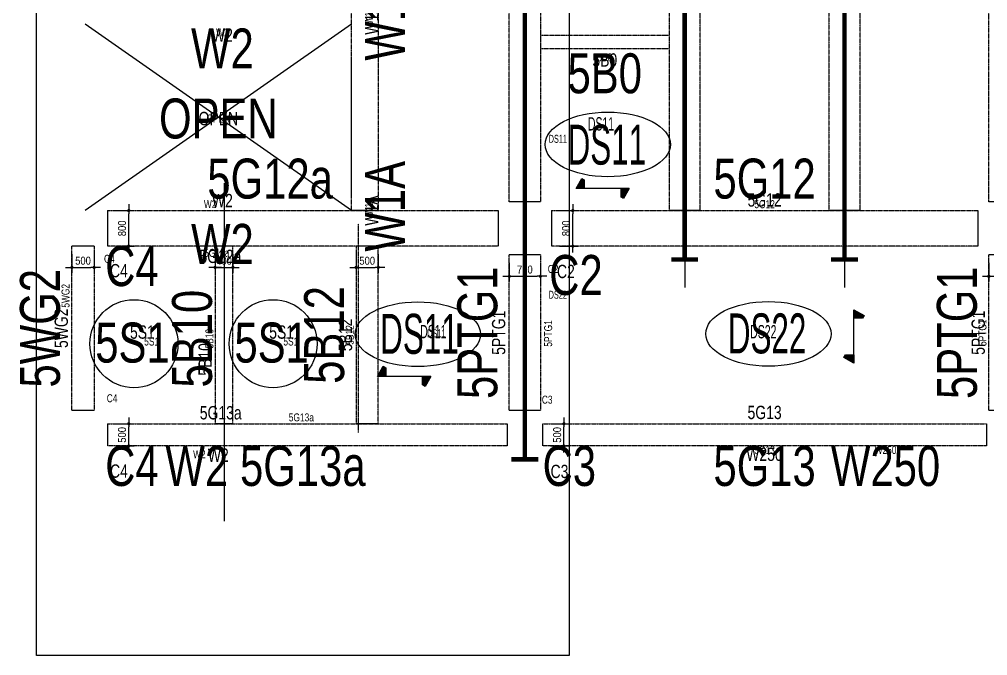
# Model space of a CAD drawing. Header units: millimetres. Extents: x 90970 to 179136, y 102485 to 153500.
# Drawn here: x 90970 to 112777, y 102485 to 116810 of the extents above; entities that cross this region are included whole.
import ezdxf
from ezdxf.enums import TextEntityAlignment as Align

# ---------------------------------------------------------------- set-up
doc = ezdxf.new("R2010")
doc.units = ezdxf.units.MM
doc.linetypes.add('HID', pattern=[2.3, 1.5, -0.8])
doc.linetypes.add('HIDDEN2', pattern=[0.1875, 0.125, -0.0625])
doc.layers.get('Defpoints').update_dxf_attribs({"color": 159})
for name, color, linetype in [('^DECK', 130, 'Continuous'), ('A-CEN', 1, 'Continuous'), ('A-OPEN', 1, 'Continuous'), ('A-TEXT-NOTE', 7, 'Continuous'), ('A-TEXT-NOTE @ 100', 7, 'Continuous'), ('A-TEXT-NOTE @ 300', 7, 'Continuous'), ('A-TEXT-NOTE @ 60', 7, 'Continuous'), ('BEAM-TEXT', 4, 'Continuous'), ('BEAM-TEXT @ 100', 4, 'Continuous'), ('BEAM-TEXT @ 300', 4, 'Continuous'), ('BEAM-TEXT @ 60', 4, 'Continuous'), ('COLUMN-TEXT', 2, 'Continuous'), ('COLUMN-TEXT @ 100', 2, 'Continuous'), ('COLUMN-TEXT @ 300', 2, 'Continuous'), ('COLUMN-TEXT @ 60', 2, 'Continuous'), ('DECK-PL', 4, 'Continuous'), ('DECK-SLAB', 4, 'Continuous'), ('DECK-SLAB @ 100', 4, 'Continuous'), ('DECK-SLAB @ 300', 4, 'Continuous'), ('DECK-SLAB @ 60', 4, 'Continuous'), ('GIRDER-TEXT', 7, 'Continuous'), ('GIRDER-TEXT @ 100', 7, 'Continuous'), ('GIRDER-TEXT @ 300', 7, 'Continuous'), ('GIRDER-TEXT @ 60', 7, 'Continuous'), ('PT', 251, 'Continuous'), ('TXT-SLAB', 6, 'Continuous'), ('TXT-SLAB @ 100', 6, 'Continuous'), ('TXT-SLAB @ 300', 6, 'Continuous'), ('TXT-SLAB @ 60', 6, 'Continuous'), ('WALL-TEXT', 6, 'Continuous'), ('WALL-TEXT @ 100', 6, 'Continuous'), ('WALL-TEXT @ 300', 6, 'Continuous'), ('WALL-TEXT @ 60', 6, 'Continuous'), ('보(beam)', 4, 'HID'), ('보(girder)', 7, 'HID'), ('슬래브라인', 7, 'Continuous')]:
    doc.layers.add(name, color=color, linetype=linetype)
doc.layers.add('NOPLOT', color=191, linetype='Continuous', plot=False)
doc.styles.add('Gdim', font='Dotum.ttf', dxfattribs={"width": 0.9})
doc.styles.add('Gtx', font='Dotum.ttf')
doc.dimstyles.new('Gdim200', dxfattribs={"dimscale": 200, "dimtxt": 3, "dimasz": 1.2, "dimexe": 2, "dimexo": 3, "dimgap": 1, "dimtad": 1, "dimdsep": 46, "dimlunit": 6, "dimtxsty": 'Gdim', "dimblk1": '_CIDOT', "dimblk2": '_CIDOT', "dimsah": 1, "dimcen": 2.5, "dimdle": 2, "dimclrd": 1, "dimclre": 1, "dimclrt": 3, "dimazin": 2, "dimtfac": 1, "dimtix": 1, "dimtmove": 2, "dimatfit": 3, "dimldrblk": '_CIDOT', "dimfxl": 0, "dimtolj": 1, "dimtzin": 0, "dimarcsym": 0})

# ---------------------------------------------------------------- blocks, each defined once
blk = doc.blocks.new('_CIDOT')
at = {"color": 0, "linetype": 'ByBlock'}
blk.add_line((2, 0), (-1, 0), dxfattribs=at)
at = {"color": 0, "linetype": 'ByBlock', "const_width": 0.5}
blk.add_lwpolyline([(-0.25, 0, 1), (0.25, 0, 1)], format="xyb", close=True, dxfattribs=at)
blk = doc.blocks.new('*D285')
at = {"layer": 'Defpoints', "color": 155, "lineweight": -2, "transparency": 16777216}
for p, q in [((-1725, 650), (-1305, 650)), ((-1425, 222), (-1425, 578)), ((-1725, 150), (-1305, 150))]:
    blk.add_line(p, q, dxfattribs=at)
at = {"layer": 'Defpoints', "color": 0, "transparency": 16777216}
for p in [(-1905, 650), (-1425, 650), (-1905, 150)]:
    blk.add_point(p, dxfattribs=at)
at = {"layer": 'Defpoints', "color": 155, "lineweight": -2, "transparency": 16777216, "xscale": 71.99999999999994, "yscale": 71.99999999999994, "zscale": 71.99999999999994}
for p, rotation in [((-1425, 650), 90), ((-1425, 150), 270)]:
    blk.add_blockref('_CIDOT', p, dxfattribs=dict(at, rotation=rotation))
at = {"layer": 'Defpoints', "color": 3, "transparency": 16777216, "insert": (-1576, 400), "char_height": 180, "attachment_point": 5, "rotation": 90, "style": 'Gdim'}
blk.add_mtext('\\A1;{\\C155;500}', dxfattribs=at)
blk = doc.blocks.new('*D305')
at = {"layer": 'Defpoints', "color": 155, "lineweight": -2, "transparency": 16777216}
for p, q in [((-1725, 800), (-1305, 800)), ((-1425, 72), (-1425, 728)), ((-1725, 0), (-1305, 0))]:
    blk.add_line(p, q, dxfattribs=at)
at = {"layer": 'Defpoints', "color": 0, "transparency": 16777216}
for p in [(-1905, 800), (-1425, 800), (-1905, 0)]:
    blk.add_point(p, dxfattribs=at)
at = {"layer": 'Defpoints', "color": 155, "lineweight": -2, "transparency": 16777216, "xscale": 71.99999999999994, "yscale": 71.99999999999994, "zscale": 71.99999999999994}
for p, rotation in [((-1425, 800), 90), ((-1425, 0), 270)]:
    blk.add_blockref('_CIDOT', p, dxfattribs=dict(at, rotation=rotation))
at = {"layer": 'Defpoints', "color": 3, "transparency": 16777216, "insert": (-1576, 400), "char_height": 180, "attachment_point": 5, "rotation": 90, "style": 'Gdim'}
blk.add_mtext('\\A1;{\\C155;800}', dxfattribs=at)
blk = doc.blocks.new('*D315')
at = {"layer": 'Defpoints', "color": 155, "lineweight": -2, "transparency": 16777216}
for p, q in [((-1725, 800), (-1305, 800)), ((-1425, 72), (-1425, 728)), ((-1725, 0), (-1305, 0))]:
    blk.add_line(p, q, dxfattribs=at)
at = {"layer": 'Defpoints', "color": 0, "transparency": 16777216}
for p in [(-1905, 800), (-1425, 800), (-1905, 0)]:
    blk.add_point(p, dxfattribs=at)
at = {"layer": 'Defpoints', "color": 155, "lineweight": -2, "transparency": 16777216, "xscale": 71.99999999999994, "yscale": 71.99999999999994, "zscale": 71.99999999999994}
for p, rotation in [((-1425, 800), 90), ((-1425, 0), 270)]:
    blk.add_blockref('_CIDOT', p, dxfattribs=dict(at, rotation=rotation))
at = {"layer": 'Defpoints', "color": 3, "transparency": 16777216, "insert": (-1576, 400), "char_height": 180, "attachment_point": 5, "rotation": 90, "style": 'Gdim'}
blk.add_mtext('\\A1;{\\C155;800}', dxfattribs=at)
blk = doc.blocks.new('*D301')
at = {"layer": 'Defpoints', "color": 155, "lineweight": -2, "transparency": 16777216}
for p, q in [((-1725, 650), (-1305, 650)), ((-1425, 222), (-1425, 578)), ((-1725, 150), (-1305, 150))]:
    blk.add_line(p, q, dxfattribs=at)
at = {"layer": 'Defpoints', "color": 0, "transparency": 16777216}
for p in [(-1905, 650), (-1425, 650), (-1905, 150)]:
    blk.add_point(p, dxfattribs=at)
at = {"layer": 'Defpoints', "color": 155, "lineweight": -2, "transparency": 16777216, "xscale": 71.99999999999994, "yscale": 71.99999999999994, "zscale": 71.99999999999994}
for p, rotation in [((-1425, 650), 90), ((-1425, 150), 270)]:
    blk.add_blockref('_CIDOT', p, dxfattribs=dict(at, rotation=rotation))
at = {"layer": 'Defpoints', "color": 3, "transparency": 16777216, "insert": (-1576, 400), "char_height": 180, "attachment_point": 5, "rotation": 90, "style": 'Gdim'}
blk.add_mtext('\\A1;{\\C155;500}', dxfattribs=at)
blk = doc.blocks.new('*D303')
at = {"layer": 'Defpoints', "color": 155, "lineweight": -2, "transparency": 16777216}
for p, q in [((-1725, 650), (-1305, 650)), ((-1425, 222), (-1425, 578)), ((-1725, 150), (-1305, 150))]:
    blk.add_line(p, q, dxfattribs=at)
at = {"layer": 'Defpoints', "color": 0, "transparency": 16777216}
for p in [(-1905, 650), (-1425, 650), (-1905, 150)]:
    blk.add_point(p, dxfattribs=at)
at = {"layer": 'Defpoints', "color": 155, "lineweight": -2, "transparency": 16777216, "xscale": 71.99999999999994, "yscale": 71.99999999999994, "zscale": 71.99999999999994}
for p, rotation in [((-1425, 650), 90), ((-1425, 150), 270)]:
    blk.add_blockref('_CIDOT', p, dxfattribs=dict(at, rotation=rotation))
at = {"layer": 'Defpoints', "color": 3, "transparency": 16777216, "insert": (-1576, 400), "char_height": 180, "attachment_point": 5, "rotation": 90, "style": 'Gdim'}
blk.add_mtext('\\A1;{\\C155;500}', dxfattribs=at)
blk = doc.blocks.new('*D321')
at = {"layer": 'Defpoints', "color": 155, "lineweight": -2, "transparency": 16777216}
for p, q in [((-2025, 700), (-1605, 700)), ((-1725, 172), (-1725, 628)), ((-2025, 100), (-1605, 100))]:
    blk.add_line(p, q, dxfattribs=at)
at = {"layer": 'Defpoints', "color": 0, "transparency": 16777216}
for p in [(-2205, 700), (-1725, 700), (-2205, 100)]:
    blk.add_point(p, dxfattribs=at)
at = {"layer": 'Defpoints', "color": 155, "lineweight": -2, "transparency": 16777216, "xscale": 71.99999999999994, "yscale": 71.99999999999994, "zscale": 71.99999999999994}
for p, rotation in [((-1725, 700), 90), ((-1725, 100), 270)]:
    blk.add_blockref('_CIDOT', p, dxfattribs=dict(at, rotation=rotation))
at = {"layer": 'Defpoints', "color": 3, "transparency": 16777216, "insert": (-1876, 400), "char_height": 180, "attachment_point": 5, "rotation": 90, "style": 'Gdim'}
blk.add_mtext('\\A1;{\\C155;600}', dxfattribs=at)
blk = doc.blocks.new('*U1025')
at = {"layer": 'COLUMN-TEXT @ 100', "color": 3, "style": 'Gtx', "width": 0.8}
blk.add_text('C3', height=300, dxfattribs=at).set_placement((102934, 106782), align=Align.TOP_LEFT)
at = {"layer": 'COLUMN-TEXT @ 300', "color": 3, "style": 'Gtx', "width": 0.8}
blk.add_text('C3', height=900, dxfattribs=at).set_placement((102754, 107205), align=Align.TOP_LEFT)
at = {"layer": 'COLUMN-TEXT @ 60', "color": 3, "style": 'Gtx', "width": 0.8}
blk.add_text('C3', height=180, dxfattribs=at).set_placement((102737, 108338), align=Align.TOP_LEFT)
blk = doc.blocks.new('*U1045')
at = {"layer": 'GIRDER-TEXT @ 100', "style": 'Gtx', "width": 0.8}
blk.add_text('5G12', height=300, dxfattribs=at).set_placement((107754, 112505), align=Align.BOTTOM_CENTER)
at = {"layer": 'GIRDER-TEXT @ 300', "style": 'Gtx', "width": 0.8}
blk.add_text('5G12', height=900, dxfattribs=at).set_placement((107754, 112505), align=Align.BOTTOM_CENTER)
at = {"layer": 'GIRDER-TEXT @ 60', "style": 'Gtx', "width": 0.8}
blk.add_text('5G12', height=180, dxfattribs=at).set_placement((107754, 112505), align=Align.BOTTOM_CENTER)
blk = doc.blocks.new('*U1052')
at = {"layer": 'GIRDER-TEXT @ 100', "style": 'Gtx', "width": 0.8}
blk.add_text('5G12a', height=300, dxfattribs=at).set_placement((95498, 111235), align=Align.BOTTOM_CENTER)
at = {"layer": 'GIRDER-TEXT @ 300', "style": 'Gtx', "width": 0.8}
blk.add_text('5G12a', height=900, dxfattribs=at).set_placement((96618, 112505), align=Align.BOTTOM_CENTER)
at = {"layer": 'GIRDER-TEXT @ 60', "style": 'Gtx', "width": 0.8}
blk.add_text('5G12a', height=180, dxfattribs=at).set_placement((95415, 111410), align=Align.BOTTOM_CENTER)
blk = doc.blocks.new('*U1069')
at = {"layer": 'GIRDER-TEXT @ 100', "style": 'Gtx', "width": 0.8}
blk.add_text('5G13', height=300, dxfattribs=at).set_placement((107754, 108110), align=Align.TOP_CENTER)
at = {"layer": 'GIRDER-TEXT @ 300', "style": 'Gtx', "width": 0.8}
blk.add_text('5G13', height=900, dxfattribs=at).set_placement((107754, 107205), align=Align.TOP_CENTER)
at = {"layer": 'GIRDER-TEXT @ 60', "style": 'Gtx', "width": 0.8}
blk.add_text('5G13', height=180, dxfattribs=at).set_placement((107754, 107205), align=Align.TOP_CENTER)
blk = doc.blocks.new('*U1076')
at = {"layer": 'GIRDER-TEXT @ 100', "style": 'Gtx', "width": 0.8}
blk.add_text('5G13a', height=300, dxfattribs=at).set_placement((95505, 108103), align=Align.TOP_CENTER)
at = {"layer": 'GIRDER-TEXT @ 300', "style": 'Gtx', "width": 0.8}
blk.add_text('5G13a', height=900, dxfattribs=at).set_placement((97354, 107205), align=Align.TOP_CENTER)
at = {"layer": 'GIRDER-TEXT @ 60', "style": 'Gtx', "width": 0.8}
blk.add_text('5G13a', height=180, dxfattribs=at).set_placement((97321, 107939), align=Align.TOP_CENTER)
blk = doc.blocks.new('*U1094')
at = {"layer": 'GIRDER-TEXT @ 100', "style": 'Gtx', "width": 0.8}
blk.add_text('5WG2', height=300, rotation=90, dxfattribs=at).set_placement((92154, 109855), align=Align.BOTTOM_CENTER)
at = {"layer": 'GIRDER-TEXT @ 300', "style": 'Gtx', "width": 0.8}
blk.add_text('5WG2', height=900, rotation=90, dxfattribs=at).set_placement((92154, 109855), align=Align.BOTTOM_CENTER)
at = {"layer": 'GIRDER-TEXT @ 60', "style": 'Gtx', "width": 0.8}
blk.add_text('5WG2', height=180, rotation=90, dxfattribs=at).set_placement((92154, 110586), align=Align.BOTTOM_CENTER)
blk = doc.blocks.new('*D281')
at = {"layer": 'Defpoints', "color": 155, "lineweight": -2, "transparency": 16777216}
for p, q in [((-888, 650), (-468, 650)), ((-588, 22), (-588, 578)), ((-888, -50), (-468, -50))]:
    blk.add_line(p, q, dxfattribs=at)
at = {"layer": 'Defpoints', "color": 0, "transparency": 16777216}
for p in [(-1068, 650), (-588, 650), (-1068, -50)]:
    blk.add_point(p, dxfattribs=at)
at = {"layer": 'Defpoints', "color": 155, "lineweight": -2, "transparency": 16777216, "xscale": 71.99999999999994, "yscale": 71.99999999999994, "zscale": 71.99999999999994}
for p, rotation in [((-588, 650), 90), ((-588, -50), 270)]:
    blk.add_blockref('_CIDOT', p, dxfattribs=dict(at, rotation=rotation))
at = {"layer": 'Defpoints', "color": 3, "transparency": 16777216, "insert": (-738, 300), "char_height": 180, "attachment_point": 5, "rotation": 90, "style": 'Gdim'}
blk.add_mtext('\\A1;{\\C155;700}', dxfattribs=at)
blk = doc.blocks.new('*D271')
at = {"layer": 'Defpoints', "color": 155, "lineweight": -2, "transparency": 16777216}
for p, q in [((-888, 550), (-468, 550)), ((-588, 122), (-588, 478)), ((-888, 50), (-468, 50))]:
    blk.add_line(p, q, dxfattribs=at)
at = {"layer": 'Defpoints', "color": 0, "transparency": 16777216}
for p in [(-1068, 550), (-588, 550), (-1068, 50)]:
    blk.add_point(p, dxfattribs=at)
at = {"layer": 'Defpoints', "color": 155, "lineweight": -2, "transparency": 16777216, "xscale": 71.99999999999994, "yscale": 71.99999999999994, "zscale": 71.99999999999994}
for p, rotation in [((-588, 550), 90), ((-588, 50), 270)]:
    blk.add_blockref('_CIDOT', p, dxfattribs=dict(at, rotation=rotation))
at = {"layer": 'Defpoints', "color": 3, "transparency": 16777216, "insert": (-738, 300), "char_height": 180, "attachment_point": 5, "rotation": 90, "style": 'Gdim'}
blk.add_mtext('\\A1;{\\C155;500}', dxfattribs=at)
blk = doc.blocks.new('*U1114')
at = {"layer": 'BEAM-TEXT @ 100', "style": 'Gtx', "width": 0.8}
blk.add_text('5B12', height=300, rotation=90, dxfattribs=at).set_placement((98554, 109705), align=Align.BOTTOM_CENTER)
at = {"layer": 'BEAM-TEXT @ 300', "style": 'Gtx', "width": 0.8}
blk.add_text('5B12', height=900, rotation=90, dxfattribs=at).set_placement((98554, 109705), align=Align.BOTTOM_CENTER)
at = {"layer": 'BEAM-TEXT @ 60', "style": 'Gtx', "width": 0.8}
blk.add_text('5B12', height=180, rotation=90, dxfattribs=at).set_placement((98554, 109705), align=Align.BOTTOM_CENTER)
blk = doc.blocks.new('*U1124')
at = {"layer": 'WALL-TEXT @ 100', "style": 'Gtx', "width": 0.8}
blk.add_text('W2', height=300, dxfattribs=at).set_placement((95450, 107148, 0), align=Align.TOP_CENTER)
at = {"layer": 'WALL-TEXT @ 300', "style": 'Gtx', "width": 0.8}
blk.add_text('W2', height=900, dxfattribs=at).set_placement((94967, 107205, 0), align=Align.TOP_CENTER)
at = {"layer": 'WALL-TEXT @ 60', "style": 'Gtx', "width": 0.8}
blk.add_text('W2', height=180, dxfattribs=at).set_placement((95024, 107108, 0), align=Align.TOP_CENTER)
blk = doc.blocks.new('*U1125')
at = {"layer": 'WALL-TEXT @ 100', "style": 'Gtx', "width": 0.8}
blk.add_text('W2', height=300, dxfattribs=at).set_placement((95543, 116605, 0), align=Align.TOP_CENTER)
at = {"layer": 'WALL-TEXT @ 300', "style": 'Gtx', "width": 0.8}
blk.add_text('W2', height=900, dxfattribs=at).set_placement((95543, 116605, 0), align=Align.TOP_CENTER)
at = {"layer": 'WALL-TEXT @ 60', "style": 'Gtx', "width": 0.8}
blk.add_text('W2', height=180, dxfattribs=at).set_placement((95543, 116605, 0), align=Align.TOP_CENTER)
blk = doc.blocks.new('*U1130')
at = {"layer": 'WALL-TEXT @ 100', "style": 'Gtx', "width": 0.8}
blk.add_text('W1A', height=300, rotation=90, dxfattribs=at).set_placement((98754, 116805, 0), align=Align.TOP_CENTER)
at = {"layer": 'WALL-TEXT @ 300', "style": 'Gtx', "width": 0.8}
blk.add_text('W1A', height=900, rotation=90, dxfattribs=at).set_placement((98754, 116901, 0), align=Align.TOP_CENTER)
at = {"layer": 'WALL-TEXT @ 60', "style": 'Gtx', "width": 0.8}
blk.add_text('W1A', height=180, rotation=90, dxfattribs=at).set_placement((98754, 116901, 0), align=Align.TOP_CENTER)
blk = doc.blocks.new('*U1131')
at = {"layer": 'WALL-TEXT @ 100', "style": 'Gtx', "width": 0.8}
blk.add_text('W2', height=300, dxfattribs=at).set_placement((95543, 112881, 0), align=Align.TOP_CENTER)
at = {"layer": 'WALL-TEXT @ 300', "style": 'Gtx', "width": 0.8}
blk.add_text('W2', height=900, dxfattribs=at).set_placement((95543, 112205, 0), align=Align.TOP_CENTER)
at = {"layer": 'WALL-TEXT @ 60', "style": 'Gtx', "width": 0.8}
blk.add_text('W2', height=180, dxfattribs=at).set_placement((95267, 112742, 0), align=Align.TOP_CENTER)
blk = doc.blocks.new('*D275')
at = {"layer": 'Defpoints', "color": 155, "lineweight": -2, "transparency": 16777216}
for p, q in [((-1725, 750), (-1305, 750)), ((-1425, 122), (-1425, 678)), ((-1725, 50), (-1305, 50))]:
    blk.add_line(p, q, dxfattribs=at)
at = {"layer": 'Defpoints', "color": 0, "transparency": 16777216}
for p in [(-1905, 750), (-1425, 750), (-1905, 50)]:
    blk.add_point(p, dxfattribs=at)
at = {"layer": 'Defpoints', "color": 155, "lineweight": -2, "transparency": 16777216, "xscale": 71.99999999999994, "yscale": 71.99999999999994, "zscale": 71.99999999999994}
for p, rotation in [((-1425, 750), 90), ((-1425, 50), 270)]:
    blk.add_blockref('_CIDOT', p, dxfattribs=dict(at, rotation=rotation))
at = {"layer": 'Defpoints', "color": 3, "transparency": 16777216, "insert": (-1576, 400), "char_height": 180, "attachment_point": 5, "rotation": 90, "style": 'Gdim'}
blk.add_mtext('\\A1;{\\C155;700}', dxfattribs=at)
blk = doc.blocks.new('*D277')
at = {"layer": 'Defpoints', "color": 155, "lineweight": -2, "transparency": 16777216}
for p, q in [((-1675, 750), (-1255, 750)), ((-1375, 122), (-1375, 678)), ((-1675, 50), (-1255, 50))]:
    blk.add_line(p, q, dxfattribs=at)
at = {"layer": 'Defpoints', "color": 0, "transparency": 16777216}
for p in [(-1855, 750), (-1375, 750), (-1855, 50)]:
    blk.add_point(p, dxfattribs=at)
at = {"layer": 'Defpoints', "color": 155, "lineweight": -2, "transparency": 16777216, "xscale": 71.99999999999994, "yscale": 71.99999999999994, "zscale": 71.99999999999994}
for p, rotation in [((-1375, 750), 90), ((-1375, 50), 270)]:
    blk.add_blockref('_CIDOT', p, dxfattribs=dict(at, rotation=rotation))
at = {"layer": 'Defpoints', "color": 3, "transparency": 16777216, "insert": (-1526, 400), "char_height": 180, "attachment_point": 5, "rotation": 90, "style": 'Gdim'}
blk.add_mtext('\\A1;{\\C155;700}', dxfattribs=at)
blk = doc.blocks.new('*D283')
at = {"layer": 'Defpoints', "color": 155, "lineweight": -2, "transparency": 16777216}
for p, q in [((-1825, 750), (-1405, 750)), ((-1525, 122), (-1525, 678)), ((-1825, 50), (-1405, 50))]:
    blk.add_line(p, q, dxfattribs=at)
at = {"layer": 'Defpoints', "color": 0, "transparency": 16777216}
for p in [(-2005, 750), (-1525, 750), (-2005, 50)]:
    blk.add_point(p, dxfattribs=at)
at = {"layer": 'Defpoints', "color": 155, "lineweight": -2, "transparency": 16777216, "xscale": 71.99999999999994, "yscale": 71.99999999999994, "zscale": 71.99999999999994}
for p, rotation in [((-1525, 750), 90), ((-1525, 50), 270)]:
    blk.add_blockref('_CIDOT', p, dxfattribs=dict(at, rotation=rotation))
at = {"layer": 'Defpoints', "color": 3, "transparency": 16777216, "insert": (-1676, 400), "char_height": 180, "attachment_point": 5, "rotation": 90, "style": 'Gdim'}
blk.add_mtext('\\A1;{\\C155;700}', dxfattribs=at)
blk = doc.blocks.new('*U1163')
at = {"layer": 'GIRDER-TEXT @ 100', "style": 'Gtx', "width": 0.8}
blk.add_text('5PTG1', height=300, rotation=90, dxfattribs=at).set_placement((112804, 109755), align=Align.BOTTOM_CENTER)
at = {"layer": 'GIRDER-TEXT @ 300', "style": 'Gtx', "width": 0.8}
blk.add_text('5PTG1', height=900, rotation=90, dxfattribs=at).set_placement((112804, 109755), align=Align.BOTTOM_CENTER)
at = {"layer": 'GIRDER-TEXT @ 60', "style": 'Gtx', "width": 0.8}
blk.add_text('5PTG1', height=180, rotation=90, dxfattribs=at).set_placement((112804, 109755), align=Align.BOTTOM_CENTER)
blk = doc.blocks.new('*U1164')
at = {"layer": 'GIRDER-TEXT @ 100', "style": 'Gtx', "width": 0.8}
blk.add_text('5PTG1', height=300, rotation=90, dxfattribs=at).set_placement((102004, 109755), align=Align.BOTTOM_CENTER)
at = {"layer": 'GIRDER-TEXT @ 300', "style": 'Gtx', "width": 0.8}
blk.add_text('5PTG1', height=900, rotation=90, dxfattribs=at).set_placement((102004, 109755), align=Align.BOTTOM_CENTER)
at = {"layer": 'GIRDER-TEXT @ 60', "style": 'Gtx', "width": 0.8}
blk.add_text('5PTG1', height=180, rotation=90, dxfattribs=at).set_placement((103023, 109739), align=Align.BOTTOM_CENTER)
blk = doc.blocks.new('*U1191')
at = {"layer": 'WALL-TEXT @ 100', "style": 'Gtx', "width": 0.8}
blk.add_text('W250', height=300, dxfattribs=at).set_placement((107751, 107169, 0), align=Align.TOP_CENTER)
at = {"layer": 'WALL-TEXT @ 300', "style": 'Gtx', "width": 0.8}
blk.add_text('W250', height=900, dxfattribs=at).set_placement((110478, 107205, 0), align=Align.TOP_CENTER)
at = {"layer": 'WALL-TEXT @ 60', "style": 'Gtx', "width": 0.8}
blk.add_text('W250', height=180, dxfattribs=at).set_placement((110478, 107205, 0), align=Align.TOP_CENTER)
blk = doc.blocks.new('*U1210')
at = {"layer": 'BEAM-TEXT @ 100', "style": 'Gtx', "width": 0.8}
blk.add_text('5B0', height=300, dxfattribs=at).set_placement((104154, 116046), align=Align.TOP_CENTER)
at = {"layer": 'BEAM-TEXT @ 300', "style": 'Gtx', "width": 0.8}
blk.add_text('5B0', height=900, dxfattribs=at).set_placement((104154, 116046), align=Align.TOP_CENTER)
at = {"layer": 'BEAM-TEXT @ 60', "style": 'Gtx', "width": 0.8}
blk.add_text('5B0', height=180, dxfattribs=at).set_placement((104154, 116046), align=Align.TOP_CENTER)
blk = doc.blocks.new('*U1237')
at = {"layer": 'COLUMN-TEXT @ 100', "color": 3, "style": 'Gtx', "width": 0.8}
blk.add_text('C2', height=300, dxfattribs=at).set_placement((103078, 111284), align=Align.TOP_LEFT)
at = {"layer": 'COLUMN-TEXT @ 300', "color": 3, "style": 'Gtx', "width": 0.8}
blk.add_text('C2', height=900, dxfattribs=at).set_placement((102904, 111505), align=Align.TOP_LEFT)
at = {"layer": 'COLUMN-TEXT @ 60', "color": 3, "style": 'Gtx', "width": 0.8}
blk.add_text('C2', height=180, dxfattribs=at).set_placement((102870, 111281), align=Align.TOP_LEFT)
blk = doc.blocks.new('*U1238')
at = {"layer": 'COLUMN-TEXT @ 100', "color": 3, "style": 'Gtx', "width": 0.8}
blk.add_text('C4', height=300, dxfattribs=at).set_placement((93012, 111302), align=Align.TOP_LEFT)
at = {"layer": 'COLUMN-TEXT @ 300', "color": 3, "style": 'Gtx', "width": 0.8}
blk.add_text('C4', height=900, dxfattribs=at).set_placement((92904, 111705), align=Align.TOP_LEFT)
at = {"layer": 'COLUMN-TEXT @ 60', "color": 3, "style": 'Gtx', "width": 0.8}
blk.add_text('C4', height=180, dxfattribs=at).set_placement((92876, 111510), align=Align.TOP_LEFT)
blk = doc.blocks.new('*U1239')
at = {"layer": 'COLUMN-TEXT @ 100', "color": 3, "style": 'Gtx', "width": 0.8}
blk.add_text('C4', height=300, dxfattribs=at).set_placement((93013, 106790), align=Align.TOP_LEFT)
at = {"layer": 'COLUMN-TEXT @ 300', "color": 3, "style": 'Gtx', "width": 0.8}
blk.add_text('C4', height=900, dxfattribs=at).set_placement((92904, 107205), align=Align.TOP_LEFT)
at = {"layer": 'COLUMN-TEXT @ 60', "color": 3, "style": 'Gtx', "width": 0.8}
blk.add_text('C4', height=180, dxfattribs=at).set_placement((92938, 108370), align=Align.TOP_LEFT)
blk = doc.blocks.new('*U1247')
at = {"layer": 'WALL-TEXT @ 100', "style": 'Gtx', "width": 0.8}
blk.add_text('W1A', height=300, rotation=90, dxfattribs=at).set_placement((98754, 112505, 0), align=Align.TOP_CENTER)
at = {"layer": 'WALL-TEXT @ 300', "style": 'Gtx', "width": 0.8}
blk.add_text('W1A', height=900, rotation=90, dxfattribs=at).set_placement((98754, 112601, 0), align=Align.TOP_CENTER)
at = {"layer": 'WALL-TEXT @ 60', "style": 'Gtx', "width": 0.8}
blk.add_text('W1A', height=180, rotation=90, dxfattribs=at).set_placement((98754, 112601, 0), align=Align.TOP_CENTER)
blk = doc.blocks.new('*U1266')
at = {"layer": 'TXT-SLAB @ 100', "style": 'Gtx', "width": 0.8}
blk.add_text('5S1', height=300, dxfattribs=at).set_placement((96597, 109620))
at = {"layer": 'TXT-SLAB @ 300', "style": 'Gtx', "width": 0.8}
blk.add_text('5S1', height=900, dxfattribs=at).set_placement((95814, 109083))
at = {"layer": 'TXT-SLAB @ 60', "style": 'Gtx', "width": 0.8}
blk.add_text('5S1', height=180, dxfattribs=at).set_placement((96916, 109467))
blk = doc.blocks.new('*U1279')
at = {"layer": 'DECK-SLAB @ 100', "style": 'Gtx', "width": 0.6}
blk.add_text('DS11', height=300, dxfattribs=at).set_placement((99998, 109630, 0))
at = {"layer": 'DECK-SLAB @ 300', "style": 'Gtx', "width": 0.6}
blk.add_text('DS11', height=900, dxfattribs=at).set_placement((99098, 109280, 0))
at = {"layer": 'DECK-SLAB @ 60', "style": 'Gtx', "width": 0.6}
blk.add_text('DS11', height=180, dxfattribs=at).set_placement((100155, 109652, 0))
blk = doc.blocks.new('*U1280')
at = {"layer": 'DECK-SLAB @ 100', "style": 'Gtx', "width": 0.6}
blk.add_text('DS11', height=300, dxfattribs=at).set_placement((103775, 114308, 0))
at = {"layer": 'DECK-SLAB @ 300', "style": 'Gtx', "width": 0.6}
blk.add_text('DS11', height=900, dxfattribs=at).set_placement((103318, 113540, 0))
at = {"layer": 'DECK-SLAB @ 60', "style": 'Gtx', "width": 0.6}
blk.add_text('DS11', height=180, dxfattribs=at).set_placement((102891, 114031, 0))
blk = doc.blocks.new('*U1324')
at = {"layer": 'DECK-SLAB @ 100', "style": 'Gtx', "width": 0.6}
blk.add_text('DS22', height=300, dxfattribs=at).set_placement((107431, 109628, 0))
at = {"layer": 'DECK-SLAB @ 300', "style": 'Gtx', "width": 0.6}
blk.add_text('DS22', height=900, dxfattribs=at).set_placement((106926, 109290, 0))
at = {"layer": 'DECK-SLAB @ 60', "style": 'Gtx', "width": 0.6}
blk.add_text('DS22', height=180, dxfattribs=at).set_placement((102890, 110521, 0))
blk = doc.blocks.new('*U1336')
at = {"layer": 'A-TEXT-NOTE @ 100', "style": 'Gtx', "width": 0.8}
blk.add_text('OPEN', height=300, dxfattribs=at).set_placement((95451, 114578), align=Align.MIDDLE_CENTER)
at = {"layer": 'A-TEXT-NOTE @ 300', "style": 'Gtx', "width": 0.8}
blk.add_text('OPEN', height=900, dxfattribs=at).set_placement((95451, 114578), align=Align.MIDDLE_CENTER)
at = {"layer": 'A-TEXT-NOTE @ 60', "style": 'Gtx', "width": 0.8}
blk.add_text('OPEN', height=180, dxfattribs=at).set_placement((95451, 114578), align=Align.MIDDLE_CENTER)
blk = doc.blocks.new('A$C58C40D4B')
at = {"layer": 'DECK-PL'}
for points in [[(600, 2), (471, 228), (415, 196), (415, 2)], [(-600, 2), (-471, -223), (-415, -192), (-415, 2)]]:
    blk.add_hatch(color=256, dxfattribs=at).paths.add_polyline_path(points)
blk.add_line((-600, 2), (600, 2), dxfattribs=at)
for points in [[(600, 2), (471, 228), (415, 196), (415, 2), (415, 2), (471, 2), (600, 2)], [(-600, 2), (-471, -223), (-415, -192), (-415, 2), (-415, 2), (-471, 2), (-600, 2)]]:
    blk.add_lwpolyline(points, dxfattribs=at)
blk = doc.blocks.new('*D261')
at = {"layer": 'Defpoints', "color": 155, "lineweight": -2, "transparency": 16777216}
for p, q in [((-888, 500), (-468, 500)), ((-588, 572), (-588, 644)), ((-588, 100), (-588, 500)), ((-888, 100), (-468, 100)), ((-588, 28), (-588, -44))]:
    blk.add_line(p, q, dxfattribs=at)
at = {"layer": 'Defpoints', "color": 0, "transparency": 16777216}
for p in [(-1068, 500), (-588, 500), (-1068, 100)]:
    blk.add_point(p, dxfattribs=at)
at = {"layer": 'Defpoints', "color": 155, "lineweight": -2, "transparency": 16777216, "xscale": 71.99999999999994, "yscale": 71.99999999999994, "zscale": 71.99999999999994}
for p, rotation in [((-588, 500), 270), ((-588, 100), 90)]:
    blk.add_blockref('_CIDOT', p, dxfattribs=dict(at, rotation=rotation))
at = {"layer": 'Defpoints', "color": 3, "transparency": 16777216, "insert": (-738, 300), "char_height": 180, "attachment_point": 5, "rotation": 90, "style": 'Gdim'}
blk.add_mtext('\\A1;{\\C155;400}', dxfattribs=at)
blk = doc.blocks.new('*U1339')
at = {"layer": 'BEAM-TEXT @ 100', "style": 'Gtx', "width": 0.8}
blk.add_text('5B10', height=300, rotation=90, dxfattribs=at).set_placement((95394, 109155), align=Align.BOTTOM_CENTER)
at = {"layer": 'BEAM-TEXT @ 300', "style": 'Gtx', "width": 0.8}
blk.add_text('5B10', height=900, rotation=90, dxfattribs=at).set_placement((95579, 109621), align=Align.BOTTOM_CENTER)
at = {"layer": 'BEAM-TEXT @ 60', "style": 'Gtx', "width": 0.8}
blk.add_text('5B10', height=180, rotation=90, dxfattribs=at).set_placement((95394, 109621), align=Align.BOTTOM_CENTER)
blk = doc.blocks.new('*U1344')
at = {"layer": 'TXT-SLAB @ 100', "style": 'Gtx', "width": 0.8}
blk.add_text('5S1', height=300, dxfattribs=at).set_placement((93462, 109620))
at = {"layer": 'TXT-SLAB @ 300', "style": 'Gtx', "width": 0.8}
blk.add_text('5S1', height=900, dxfattribs=at).set_placement((92679, 109083))
at = {"layer": 'TXT-SLAB @ 60', "style": 'Gtx', "width": 0.8}
blk.add_text('5S1', height=180, dxfattribs=at).set_placement((93782, 109467))
blk = doc.blocks.new('*U286')
at = {"layer": 'Defpoints'}
for p, q in [((-1905.451, 650), (-1905.451, 150)), ((1794.549, 650), (1794.549, 150))]:
    blk.add_line(p, q, dxfattribs=at)
at = {"layer": '보(girder)'}
for p, q in [((-1905.451, 650), (1794.549, 650)), ((1794.549, 150), (-1905.451, 150))]:
    blk.add_line(p, q, dxfattribs=at)
at = {"layer": 'Defpoints'}
dim = blk.add_linear_dim(base=(-1425.451, 650), p1=(-1905.451, 150), p2=(-1905.451, 650), angle=90, text='{\\C155;<>}', dimstyle='Gdim200', override={"dimscale": 60, "dimzin": 8, "dimclrd": 155, "dimclre": 155}, dxfattribs=at)
dim.commit()
dim.dimension.update_dxf_attribs({"geometry": '*D285', "text_midpoint": (-1575.573, 400)})
blk = doc.blocks.new('*U306')
at = {"layer": 'Defpoints'}
for p, q in [((-1905.451, 800), (-1905.451, 0)), ((6894.549, 800), (6894.549, 0))]:
    blk.add_line(p, q, dxfattribs=at)
at = {"layer": '보(girder)'}
for p, q in [((-1905.451, 800), (6894.549, 800)), ((6894.549, 0), (-1905.451, 0))]:
    blk.add_line(p, q, dxfattribs=at)
at = {"layer": 'Defpoints'}
dim = blk.add_linear_dim(base=(-1425.451, 800), p1=(-1905.451, 0), p2=(-1905.451, 800), angle=90, text='{\\C155;<>}', dimstyle='Gdim200', override={"dimscale": 60, "dimzin": 8, "dimclrd": 155, "dimclre": 155}, dxfattribs=at)
dim.commit()
dim.dimension.update_dxf_attribs({"geometry": '*D305', "text_midpoint": (-1575.573, 400)})
blk = doc.blocks.new('*U316')
at = {"layer": 'Defpoints'}
for p, q in [((-1905.451, 800), (-1905.451, 0)), ((7694.549, 800), (7694.549, 0))]:
    blk.add_line(p, q, dxfattribs=at)
at = {"layer": '보(girder)'}
for p, q in [((-1905.451, 800), (7694.549, 800)), ((7694.549, 0), (-1905.451, 0))]:
    blk.add_line(p, q, dxfattribs=at)
at = {"layer": 'Defpoints'}
dim = blk.add_linear_dim(base=(-1425.451, 800), p1=(-1905.451, 0), p2=(-1905.451, 800), angle=90, text='{\\C155;<>}', dimstyle='Gdim200', override={"dimscale": 60, "dimzin": 8, "dimclrd": 155, "dimclre": 155}, dxfattribs=at)
dim.commit()
dim.dimension.update_dxf_attribs({"geometry": '*D315', "text_midpoint": (-1575.573, 400)})
blk = doc.blocks.new('*U302')
at = {"layer": 'Defpoints'}
for p, q in [((-1905.451, 650), (-1905.451, 150)), ((7094.549, 650), (7094.549, 150))]:
    blk.add_line(p, q, dxfattribs=at)
at = {"layer": '보(girder)'}
for p, q in [((-1905.451, 650), (7094.549, 650)), ((7094.549, 150), (-1905.451, 150))]:
    blk.add_line(p, q, dxfattribs=at)
at = {"layer": 'Defpoints'}
dim = blk.add_linear_dim(base=(-1425.451, 650), p1=(-1905.451, 150), p2=(-1905.451, 650), angle=90, text='{\\C155;<>}', dimstyle='Gdim200', override={"dimscale": 60, "dimzin": 8, "dimclrd": 155, "dimclre": 155}, dxfattribs=at)
dim.commit()
dim.dimension.update_dxf_attribs({"geometry": '*D301', "text_midpoint": (-1575.573, 400)})
blk = doc.blocks.new('*U304')
at = {"layer": 'Defpoints'}
for p, q in [((-1905.451, 650), (-1905.451, 150)), ((8094.549, 650), (8094.549, 150))]:
    blk.add_line(p, q, dxfattribs=at)
at = {"layer": '보(girder)'}
for p, q in [((-1905.451, 650), (8094.549, 650)), ((8094.549, 150), (-1905.451, 150))]:
    blk.add_line(p, q, dxfattribs=at)
at = {"layer": 'Defpoints'}
dim = blk.add_linear_dim(base=(-1425.451, 650), p1=(-1905.451, 150), p2=(-1905.451, 650), angle=90, text='{\\C155;<>}', dimstyle='Gdim200', override={"dimscale": 60, "dimzin": 8, "dimclrd": 155, "dimclre": 155}, dxfattribs=at)
dim.commit()
dim.dimension.update_dxf_attribs({"geometry": '*D303', "text_midpoint": (-1575.573, 400)})
blk = doc.blocks.new('*U322')
at = {"layer": 'Defpoints'}
for p, q in [((-2205.451, 700), (-2205.451, 100)), ((12994.549, 700), (12994.549, 100))]:
    blk.add_line(p, q, dxfattribs=at)
at = {"layer": '보(girder)'}
for p, q in [((-2205.451, 700), (12994.549, 700)), ((12994.549, 100), (-2205.451, 100))]:
    blk.add_line(p, q, dxfattribs=at)
at = {"layer": 'Defpoints'}
dim = blk.add_linear_dim(base=(-1725.451, 700), p1=(-2205.451, 100), p2=(-2205.451, 700), angle=90, text='{\\C155;<>}', dimstyle='Gdim200', override={"dimscale": 60, "dimzin": 8, "dimclrd": 155, "dimclre": 155}, dxfattribs=at)
dim.commit()
dim.dimension.update_dxf_attribs({"geometry": '*D321', "text_midpoint": (-1875.573, 400)})
blk = doc.blocks.new('*U282')
at = {"layer": 'Defpoints'}
for p, q in [((-1067.879, 650), (-1067.879, -50)), ((14032.121, 650), (14032.121, -50))]:
    blk.add_line(p, q, dxfattribs=at)
at = {"layer": '보(beam)'}
for p, q in [((14032.121, 650), (-1067.879, 650)), ((-1067.879, -50), (14032.121, -50))]:
    blk.add_line(p, q, dxfattribs=at)
at = {"layer": 'Defpoints'}
dim = blk.add_linear_dim(base=(-587.879, 650), p1=(-1067.879, -50), p2=(-1067.879, 650), angle=90, text='{\\C155;<>}', dimstyle='Gdim200', override={"dimscale": 60, "dimzin": 8, "dimclrd": 155, "dimclre": 155}, dxfattribs=at)
dim.commit()
dim.dimension.update_dxf_attribs({"geometry": '*D281', "text_midpoint": (-738.001, 300)})
blk = doc.blocks.new('*U272')
at = {"layer": 'Defpoints'}
for p, q in [((-1067.879, 550), (-1067.879, 50)), ((2932.121, 550), (2932.121, 50))]:
    blk.add_line(p, q, dxfattribs=at)
at = {"layer": '보(beam)'}
for p, q in [((2932.121, 550), (-1067.879, 550)), ((-1067.879, 50), (2932.121, 50))]:
    blk.add_line(p, q, dxfattribs=at)
at = {"layer": 'Defpoints'}
dim = blk.add_linear_dim(base=(-587.879, 550), p1=(-1067.879, 50), p2=(-1067.879, 550), angle=90, text='{\\C155;<>}', dimstyle='Gdim200', override={"dimscale": 60, "dimzin": 8, "dimclrd": 155, "dimclre": 155}, dxfattribs=at)
dim.commit()
dim.dimension.update_dxf_attribs({"geometry": '*D271', "text_midpoint": (-738.001, 300)})
blk = doc.blocks.new('*U276')
at = {"layer": 'Defpoints'}
for p, q in [((-1905.451, 750), (-1905.451, 50)), ((12894.549, 750), (12894.549, 50))]:
    blk.add_line(p, q, dxfattribs=at)
at = {"layer": '보(girder)'}
for p, q in [((-1905.451, 750), (12894.549, 750)), ((12894.549, 50), (-1905.451, 50))]:
    blk.add_line(p, q, dxfattribs=at)
at = {"layer": 'Defpoints'}
dim = blk.add_linear_dim(base=(-1425.451, 750), p1=(-1905.451, 50), p2=(-1905.451, 750), angle=90, text='{\\C155;<>}', dimstyle='Gdim200', override={"dimscale": 60, "dimzin": 8, "dimclrd": 155, "dimclre": 155}, dxfattribs=at)
dim.commit()
dim.dimension.update_dxf_attribs({"geometry": '*D275', "text_midpoint": (-1575.573, 400)})
blk = doc.blocks.new('*U278')
at = {"layer": 'Defpoints'}
for p, q in [((-1855.451, 750), (-1855.451, 50)), ((12894.549, 750), (12894.549, 50))]:
    blk.add_line(p, q, dxfattribs=at)
at = {"layer": '보(girder)'}
for p, q in [((-1855.451, 750), (12894.549, 750)), ((12894.549, 50), (-1855.451, 50))]:
    blk.add_line(p, q, dxfattribs=at)
at = {"layer": 'Defpoints'}
dim = blk.add_linear_dim(base=(-1375.451, 750), p1=(-1855.451, 50), p2=(-1855.451, 750), angle=90, text='{\\C155;<>}', dimstyle='Gdim200', override={"dimscale": 60, "dimzin": 8, "dimclrd": 155, "dimclre": 155}, dxfattribs=at)
dim.commit()
dim.dimension.update_dxf_attribs({"geometry": '*D277', "text_midpoint": (-1525.573, 400)})
blk = doc.blocks.new('*U284')
at = {"layer": 'Defpoints'}
for p, q in [((-2005.451, 750), (-2005.451, 50)), ((1494.549, 750), (1494.549, 50))]:
    blk.add_line(p, q, dxfattribs=at)
at = {"layer": '보(girder)'}
for p, q in [((-2005.451, 750), (1494.549, 750)), ((1494.549, 50), (-2005.451, 50))]:
    blk.add_line(p, q, dxfattribs=at)
at = {"layer": 'Defpoints'}
dim = blk.add_linear_dim(base=(-1525.451, 750), p1=(-2005.451, 50), p2=(-2005.451, 750), angle=90, text='{\\C155;<>}', dimstyle='Gdim200', override={"dimscale": 60, "dimzin": 8, "dimclrd": 155, "dimclre": 155}, dxfattribs=at)
dim.commit()
dim.dimension.update_dxf_attribs({"geometry": '*D283', "text_midpoint": (-1675.573, 400)})
blk = doc.blocks.new('*U262')
at = {"layer": 'Defpoints'}
for p, q in [((-1067.879, 500), (-1067.879, 100)), ((2932.121, 500), (2932.121, 100))]:
    blk.add_line(p, q, dxfattribs=at)
at = {"layer": '보(beam)'}
for p, q in [((2932.121, 500), (-1067.879, 500)), ((-1067.879, 100), (2932.121, 100))]:
    blk.add_line(p, q, dxfattribs=at)
at = {"layer": 'Defpoints'}
dim = blk.add_linear_dim(base=(-587.879, 500), p1=(-1067.879, 100), p2=(-1067.879, 500), angle=90, text='{\\C155;<>}', dimstyle='Gdim200', override={"dimscale": 60, "dimzin": 8, "dimclrd": 155, "dimclre": 155}, dxfattribs=at)
dim.commit()
dim.dimension.update_dxf_attribs({"geometry": '*D261', "text_midpoint": (-738.001, 300)})

msp = doc.modelspace()

# ---------------------------------------------------------------- linework, layer by layer
at = {"layer": '^DECK', "color": 0}
for centre in [(93551, 109508), (96685, 109508)]:
    msp.add_circle(centre, 991, dxfattribs=at)
for centre in [(104222, 113994), (99945, 109721), (107840, 109729)]:
    msp.add_ellipse(centre, major_axis=(1412, 0), ratio=0.516176, dxfattribs=at)
at = {"layer": 'A-CEN'}
for p, q in [((105954, 153500), (105954, 110772)), ((109554, 153500), (109554, 110772)), ((95579, 113120), (95579, 105515))]:
    msp.add_line(p, q, dxfattribs=at)
at = {"layer": 'A-OPEN'}
for p, q in [((98454, 116705), (92454, 112505)), ((98454, 112505), (92454, 116705))]:
    msp.add_line(p, q, dxfattribs=at)
at = {"layer": 'A-OPEN', "linetype": 'HID'}
msp.add_line((98604, 112205), (98604, 107505), dxfattribs=at)
at = {"layer": 'NOPLOT'}
msp.add_lwpolyline([(91354, 130305), (103354, 130305), (103354, 102485), (91354, 102485)], close=True, dxfattribs=at)
at = {"layer": 'PT', "linetype": 'HIDDEN2', "ltscale": 10, "const_width": 100, "elevation": 0}
for points in [[(102354, 149305), (102354, 106905)], [(105954, 144805), (105954, 111405)], [(109554, 144805), (109554, 111405)]]:
    msp.add_lwpolyline(points, dxfattribs=at)
at = {"layer": 'PT', "const_width": 100, "elevation": 0}
for points in [[(105650, 111405), (106257, 111405)], [(109250, 111405), (109857, 111405)]]:
    msp.add_lwpolyline(points, dxfattribs=at)
at = {"layer": 'PT', "const_width": 100}
msp.add_lwpolyline([(102050, 106905), (102657, 106905)], dxfattribs=at)
at = {"layer": '보(beam)', "linetype": 'HID'}
for p, q in [((102704, 116455), (105604, 116455)), ((102704, 116155), (105604, 116155))]:
    msp.add_line(p, q, dxfattribs=at)
at = {"layer": '슬래브라인'}
msp.add_line((98454, 112855), (98454, 115955), dxfattribs=at)

# ---------------------------------------------------------------- block references
at = {"layer": 'A-TEXT-NOTE'}
msp.add_blockref('*U1336', (0, 0), dxfattribs=at)
at = {"layer": 'BEAM-TEXT'}
for name in ['*U1210', '*U1339', '*U1114']:
    msp.add_blockref(name, (0, 0), dxfattribs=at)
at = {"layer": 'COLUMN-TEXT'}
for name in ['*U1238', '*U1237', '*U1239', '*U1025']:
    msp.add_blockref(name, (0, 0), dxfattribs=at)
at = {"layer": 'DECK-PL', "xscale": -1}
for p in [(104107, 113001), (99638, 108771)]:
    msp.add_blockref('A$C58C40D4B', p, dxfattribs=at)
at = {"layer": 'DECK-PL', "xscale": -1, "rotation": 270}
msp.add_blockref('A$C58C40D4B', (109765, 109669), dxfattribs=at)
at = {"layer": 'DECK-SLAB'}
for name in ['*U1280', '*U1324', '*U1279']:
    msp.add_blockref(name, (0, 0), dxfattribs=at)
at = {"layer": 'GIRDER-TEXT'}
for name in ['*U1052', '*U1045', '*U1094', '*U1164', '*U1163', '*U1076', '*U1069']:
    msp.add_blockref(name, (0, 0), dxfattribs=at)
at = {"layer": 'TXT-SLAB'}
for name in ['*U1344', '*U1266']:
    msp.add_blockref(name, (0, 0), dxfattribs=at)
at = {"layer": 'WALL-TEXT'}
for name in ['*U1130', '*U1125', '*U1247', '*U1131', '*U1124', '*U1191']:
    msp.add_blockref(name, (0, 0), dxfattribs=at)
at = {"layer": '보(beam)', "rotation": 270}
for name, p in [('*U282', (105654, 126537)), ('*U282', (109254, 126537)), ('*U262', (95279, 110637)), ('*U272', (98504, 110637))]:
    msp.add_blockref(name, p, dxfattribs=at)
at = {"layer": '보(girder)', "rotation": 270}
for name, p in [('*U322', (98354, 125500)), ('*U276', (101954, 125600)), ('*U278', (112754, 125600)), ('*U286', (92004, 109800)), ('*U284', (101954, 109500)), ('*U284', (112754, 109500))]:
    msp.add_blockref(name, p, dxfattribs=at)
at = {"layer": '보(girder)'}
for name, p in [('*U306', (94859, 111705)), ('*U316', (104859, 111705)), ('*U302', (94859, 107055)), ('*U304', (104659, 107055))]:
    msp.add_blockref(name, p, dxfattribs=at)

doc.saveas('drawing.dxf')
